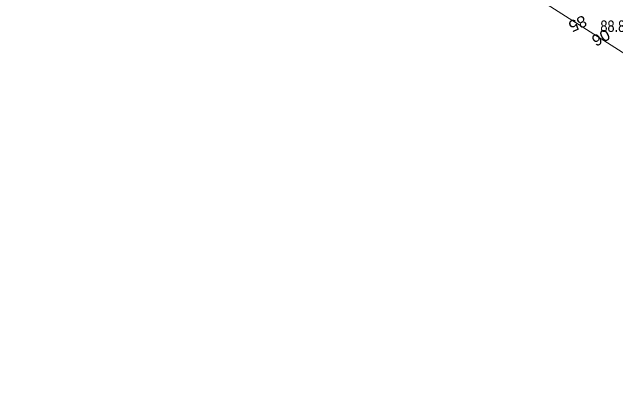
# Model space of a CAD drawing. Header units: metres. Extents: x 429565 to 431255, y 2472510 to 2473324.
# Drawn here: x 430617.7 to 430803.1, y 2472528.2 to 2472646.1 of the extents above; entities that cross this region are included whole.
import ezdxf
from ezdxf.enums import TextEntityAlignment as Align

# ---------------------------------------------------------------- set-up
doc = ezdxf.new("R2010")
doc.units = ezdxf.units.M
for name, color, linetype in [('Docao', 7, 'Continuous'), ('hanh nha', 6, 'Continuous'), ('MHBS_DongMuc', 3, 'Continuous')]:
    doc.layers.add(name, color=color, linetype=linetype)
doc.layers.add('PLine_74', color=74, linetype='Continuous', lineweight=0)
doc.styles.get("Standard").update_dxf_attribs({"font": 'arial.ttf'})

# ---------------------------------------------------------------- blocks, each defined once
blk = doc.blocks.new('A$Ce915ad33')
at = {"layer": 'PLine_74', "color": 8, "flags": 128}
blk.add_lwpolyline([(430513.54, 2472748.35), (430684.57, 2472710.27), (430825.15, 2472620.9), (431016.18, 2472539.52), (431216.96, 2472528.18), (431248.4, 2472665.71), (431122.68, 2472684.57), (430973.35, 2472718.12), (430847.53, 2472782.65), (430755.16, 2472869.51), (430572.78, 2472900.71)], dxfattribs=at)
at = {"layer": 'Docao', "color": 8, "width": 0.8}
blk.add_text('88.88', height=3.5, dxfattribs=at).set_placement((430798, 2472640.06))
at = {"layer": 'MHBS_DongMuc', "color": 8}
for s, rotation, p in [('85', 204.336, (430791.07, 2472642.56, 85)), ('90', 29.2273, (430798.17, 2472638.3, 90))]:
    blk.add_text(s, height=3.5, rotation=rotation, dxfattribs=at).set_placement(p, align=Align.MIDDLE)

msp = doc.modelspace()

# ---------------------------------------------------------------- block references
at = {"layer": 'hanh nha'}
msp.add_blockref('A$Ce915ad33', (0, 0), dxfattribs=at)

doc.saveas('drawing.dxf')
